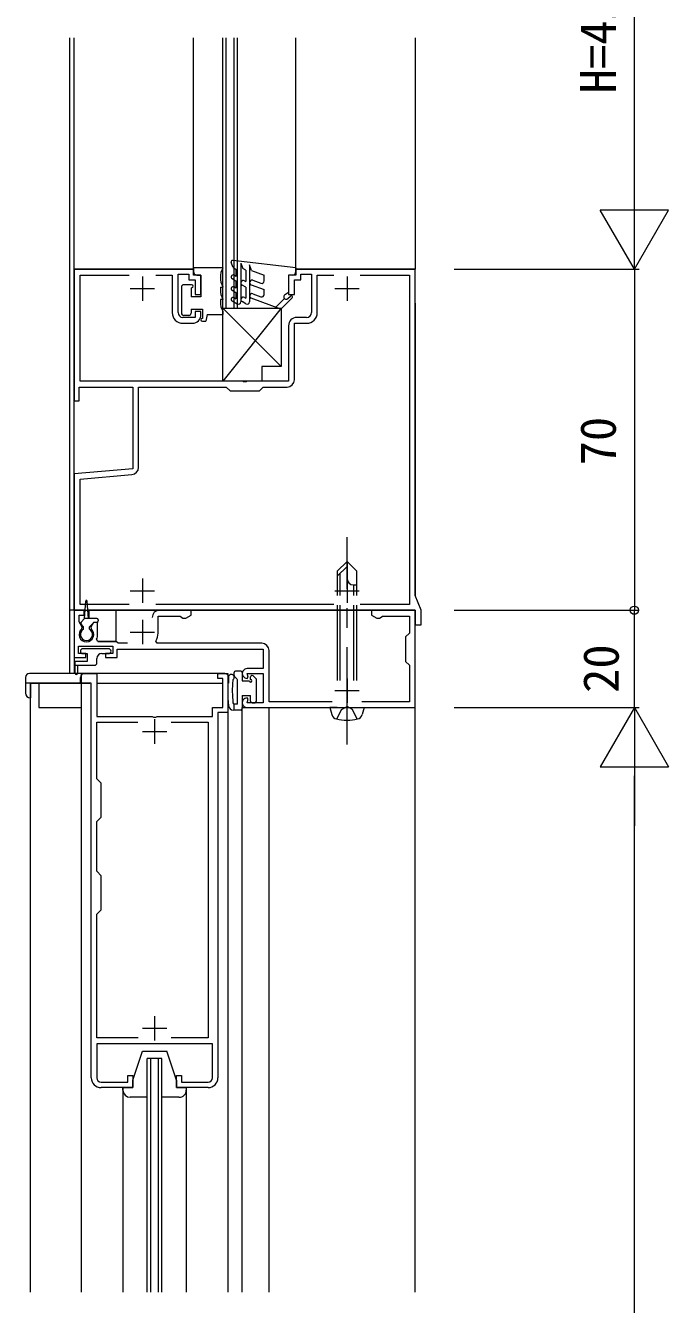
# Model space of a CAD drawing. Units: millimetres, scale not verified. Extents: x -1682 to -296, y -1188 to 1056.
# Drawn here: x -872.5 to -740.5, y -519.5 to -257 of the extents above; entities that cross this region are included whole.
import ezdxf
from ezdxf.enums import TextEntityAlignment as Align

# ---------------------------------------------------------------- set-up
doc = ezdxf.new("R2010")
doc.units = ezdxf.units.MM
doc.header["$LTSCALE"] = 4
doc.linetypes.add('CHAIN1', pattern=[8, 5, -1, 1, -1])
doc.linetypes.add('DASHED3', pattern=[4, 3, -1])
for name, color, linetype, lineweight in [('0-3_YKK_11', 7, 'Continuous', 9), ('0-4_YKK_12', 2, 'Continuous', 9), ('0-5_YKK_13', 4, 'Continuous', 9), ('0-6_YKK_D', 6, 'Continuous', 9)]:
    doc.layers.add(name, color=color, linetype=linetype, lineweight=lineweight)
doc.styles.add('ＭＳ ゴシック', font='')
doc.styles.get('ＭＳ ゴシック').set_extended_font_data('MS Gothic')

msp = doc.modelspace()

# ---------------------------------------------------------------- linework, layer by layer
at = {"layer": '0-3_YKK_11'}
for p, q in [((-862.537, -307.042), (-862.537, -334.042)), ((-838.037, -307.042), (-862.537, -307.042)), ((-838.037, -308.242), (-838.037, -307.042)), ((-817.037, -307.042), (-817.037, -308.242)), ((-792.537, -307.042), (-817.037, -307.042)), ((-792.537, -374.042), (-792.537, -307.042)), ((-861.337, -308.242), (-851.26, -308.242)), ((-861.337, -330.042), (-861.337, -308.242)), ((-848.537, -308.542), (-848.537, -313.542)), ((-845.815, -308.242), (-842.437, -308.242)), ((-842.437, -308.242), (-842.437, -315.942)), ((-841.237, -308.042), (-839.037, -308.042)), ((-841.237, -315.942), (-841.237, -308.042)), ((-839.037, -308.042), (-839.037, -309.242)), ((-839.037, -309.242), (-837.737, -309.242)), ((-836.537, -308.242), (-838.037, -308.242)), ((-837.737, -309.242), (-837.737, -312.242)), ((-836.537, -312.242), (-836.537, -308.242)), ((-818.537, -308.242), (-818.537, -312.242)), ((-817.037, -308.242), (-818.537, -308.242)), ((-817.337, -309.242), (-816.037, -309.242)), ((-817.337, -312.242), (-817.337, -309.242)), ((-816.037, -308.042), (-813.837, -308.042)), ((-816.037, -309.242), (-816.037, -308.042)), ((-813.837, -308.042), (-813.837, -315.942)), ((-812.637, -308.242), (-809.26, -308.242)), ((-812.637, -315.942), (-812.637, -308.242)), ((-806.537, -308.542), (-806.537, -313.542)), ((-803.815, -308.242), (-793.737, -308.242)), ((-803.815, -308.242), (-793.737, -308.242)), ((-793.737, -308.242), (-793.737, -375.842)), ((-851.037, -311.042), (-846.037, -311.042)), ((-837.737, -312.242), (-836.537, -312.242)), ((-818.537, -312.242), (-817.337, -312.242)), ((-809.037, -311.042), (-804.037, -311.042)), ((-837.737, -316.942), (-840.237, -316.942)), ((-837.737, -315.742), (-837.737, -316.942)), ((-836.537, -315.742), (-837.737, -315.742)), ((-836.537, -316.442), (-836.537, -315.742)), ((-814.837, -316.942), (-816.837, -316.942)), ((-840.237, -318.142), (-838.237, -318.142)), ((-818.537, -318.642), (-818.537, -330.042)), ((-817.337, -318.142), (-814.837, -318.142)), ((-817.337, -329.742), (-817.337, -318.142)), ((-827.996, -330.042), (-861.337, -330.042)), ((-827.812, -330.162), (-827.996, -330.042)), ((-827.262, -330.162), (-827.812, -330.162)), ((-827.079, -330.042), (-827.262, -330.162)), ((-818.537, -330.042), (-827.079, -330.042)), ((-861.537, -331.242), (-850.537, -331.242)), ((-861.537, -334.042), (-861.537, -331.242)), ((-850.537, -331.242), (-850.537, -347.993)), ((-849.337, -331.242), (-831.337, -331.242)), ((-849.337, -347.718), (-849.337, -331.242)), ((-831.337, -331.242), (-830.537, -332.042)), ((-830.537, -332.042), (-824.537, -332.042)), ((-824.537, -332.042), (-823.737, -331.242)), ((-823.737, -331.242), (-818.837, -331.242)), ((-862.537, -334.042), (-861.537, -334.042)), ((-850.537, -347.993), (-862.537, -349.042)), ((-862.537, -349.042), (-862.537, -377.042)), ((-861.337, -350.142), (-850.707, -349.212)), ((-861.337, -375.842), (-861.337, -350.142)), ((-848.537, -370.542), (-848.537, -375.542)), ((-806.537, -370.542), (-806.537, -375.542)), ((-851.037, -373.042), (-846.037, -373.042)), ((-809.037, -373.042), (-804.037, -373.042)), ((-791.337, -377.042), (-792.537, -374.042)), ((-862.537, -377.042), (-792.537, -377.042)), ((-862.537, -377.042), (-862.537, -386.742)), ((-860.537, -377.042), (-862.537, -377.042)), ((-851.26, -375.842), (-861.337, -375.842)), ((-860.537, -378.042), (-860.537, -377.042)), ((-809.26, -375.842), (-845.815, -375.842)), ((-838.537, -377.042), (-845.037, -377.042)), ((-838.537, -378.042), (-838.537, -377.042)), ((-793.737, -375.842), (-803.815, -375.842)), ((-801.537, -377.042), (-801.537, -378.042)), ((-792.537, -377.042), (-801.537, -377.042)), ((-792.537, -377.042), (-792.537, -380.042)), ((-792.537, -397.042), (-792.537, -377.042)), ((-791.337, -380.042), (-791.337, -377.042)), ((-861.537, -378.042), (-860.537, -378.042)), ((-861.537, -379.444), (-861.537, -378.042)), ((-860.925, -380.505), (-861.537, -379.444)), ((-860.993, -380.886), (-860.925, -380.505)), ((-858.594, -379.542), (-859.15, -380.505)), ((-859.15, -380.505), (-859.081, -380.886)), ((-857.737, -379.542), (-858.594, -379.542)), ((-857.737, -382.042), (-857.737, -379.542)), ((-848.537, -379.042), (-848.537, -384.042)), ((-845.337, -378.242), (-840.818, -378.242)), ((-845.337, -381.739), (-845.337, -378.242)), ((-840.818, -378.242), (-840.528, -378.467)), ((-840.528, -378.467), (-840.237, -378.692)), ((-840.237, -378.692), (-839.663, -378.692)), ((-839.663, -378.692), (-838.537, -378.042)), ((-801.537, -378.042), (-800.411, -378.692)), ((-800.411, -378.692), (-799.837, -378.692)), ((-799.837, -378.692), (-799.547, -378.467)), ((-799.547, -378.467), (-799.256, -378.242)), ((-799.256, -378.242), (-793.737, -378.242)), ((-793.737, -378.242), (-793.737, -381.742)), ((-792.537, -380.042), (-791.337, -380.042)), ((-857.681, -383.442), (-857.953, -383.015)), ((-851.037, -381.542), (-846.037, -381.542)), ((-793.737, -381.742), (-794.537, -382.542)), ((-794.537, -382.542), (-794.537, -387.542)), ((-861.638, -384.442), (-854.637, -384.442)), ((-861.638, -385.942), (-861.638, -384.442)), ((-853.937, -383.442), (-857.681, -383.442)), ((-854.637, -384.442), (-854.637, -385.942)), ((-853.537, -383.842), (-853.937, -383.442)), ((-853.737, -385.042), (-823.737, -385.042)), ((-853.737, -386.742), (-853.737, -385.042)), ((-851.582, -383.842), (-853.537, -383.842)), ((-845.492, -383.842), (-845.756, -383.4)), ((-824.037, -383.842), (-845.492, -383.842)), ((-823.737, -385.042), (-823.737, -389.042)), ((-822.537, -395.842), (-822.537, -385.342)), ((-862.537, -386.742), (-860.138, -386.742)), ((-860.138, -385.942), (-861.638, -385.942)), ((-860.138, -386.742), (-860.138, -385.942)), ((-856.137, -385.942), (-856.137, -386.742)), ((-854.637, -385.942), (-856.137, -385.942)), ((-856.137, -386.742), (-853.737, -386.742)), ((-794.537, -387.542), (-793.737, -388.342)), ((-793.737, -388.342), (-793.737, -395.842)), ((-861.037, -390.042), (-859.037, -390.042)), ((-861.037, -392.042), (-861.037, -390.042)), ((-859.037, -390.042), (-857.937, -390.042)), ((-857.937, -390.042), (-857.937, -398.842)), ((-833.037, -390.042), (-831.037, -390.042)), ((-833.037, -391.042), (-833.037, -390.042)), ((-832.037, -391.042), (-833.037, -391.042)), ((-832.037, -397.042), (-832.037, -391.042)), ((-831.037, -390.042), (-831.037, -398.042)), ((-823.737, -389.042), (-827.037, -389.042)), ((-827.037, -390.042), (-823.737, -390.042)), ((-826.837, -390.79), (-827.037, -390.042)), ((-827.037, -391.042), (-827.03, -391.042)), ((-827.03, -391.042), (-826.837, -390.79)), ((-823.737, -390.042), (-823.737, -396.042)), ((-806.537, -391.042), (-806.537, -396.042)), ((-859.037, -392.042), (-861.037, -392.042)), ((-859.037, -473.042), (-859.037, -392.042)), ((-809.037, -393.542), (-804.037, -393.542)), ((-827.03, -395.042), (-827.037, -395.042)), ((-827.037, -396.042), (-826.837, -395.294)), ((-823.737, -396.042), (-827.037, -396.042)), ((-826.837, -395.294), (-827.03, -395.042)), ((-809.582, -395.842), (-822.537, -395.842)), ((-793.737, -395.842), (-803.492, -395.842)), ((-857.937, -398.842), (-846.557, -398.842)), ((-846.557, -398.842), (-846.297, -398.992)), ((-846.297, -398.992), (-845.778, -398.992)), ((-845.778, -398.992), (-845.518, -398.842)), ((-845.518, -398.842), (-834.137, -398.842)), ((-834.137, -397.042), (-832.037, -397.042)), ((-834.137, -398.842), (-834.137, -397.042)), ((-833.037, -398.042), (-833.037, -473.042)), ((-831.037, -398.042), (-833.037, -398.042)), ((-827.037, -397.042), (-792.537, -397.042)), ((-857.937, -400.042), (-849.462, -400.042)), ((-857.937, -411.642), (-857.937, -400.042)), ((-846.037, -399.442), (-846.037, -404.442)), ((-842.612, -400.042), (-835.037, -400.042)), ((-842.612, -400.042), (-835.037, -400.042)), ((-835.037, -400.042), (-835.037, -464.842)), ((-848.537, -401.942), (-843.537, -401.942)), ((-857.037, -412.542), (-857.937, -411.642)), ((-857.037, -419.542), (-857.037, -412.542)), ((-857.937, -420.442), (-857.037, -419.542)), ((-857.937, -430.642), (-857.937, -420.442)), ((-857.037, -431.542), (-857.937, -430.642)), ((-857.037, -438.542), (-857.037, -431.542)), ((-857.937, -439.442), (-857.037, -438.542)), ((-857.937, -464.842), (-857.937, -439.442)), ((-846.037, -460.342), (-846.037, -465.342)), ((-848.537, -462.842), (-843.537, -462.842)), ((-849.42, -464.842), (-857.937, -464.842)), ((-857.937, -466.042), (-857.937, -473.042)), ((-834.137, -466.042), (-857.937, -466.042)), ((-835.037, -464.842), (-842.655, -464.842)), ((-834.137, -473.042), (-834.137, -466.042)), ((-857.037, -473.942), (-851.537, -473.942)), ((-850.537, -475.042), (-857.037, -475.042)), ((-851.537, -472.542), (-850.537, -472.542)), ((-851.537, -473.942), (-851.537, -472.542)), ((-850.537, -472.542), (-850.537, -475.042)), ((-841.537, -472.542), (-840.537, -472.542)), ((-841.537, -475.042), (-841.537, -472.542)), ((-835.037, -475.042), (-841.537, -475.042)), ((-840.537, -472.542), (-840.537, -473.942)), ((-840.537, -473.942), (-835.037, -473.942))]:
    msp.add_line(p, q, dxfattribs=at)
for centre, radius, start, end in [((-840.237, -315.942), 2.2, 180, 269.99998), ((-840.237, -315.942), 1, 180, 269.99998), ((-838.237, -316.442), 1.7, 270, 359.99998), ((-816.837, -318.642), 1.7, 90, 179.99998), ((-814.837, -315.942), 2.2, 270, 359.99998), ((-814.837, -315.942), 1, 270, 359.99998), ((-818.837, -329.742), 1.5, 270, 359.99998), ((-850.837, -347.718), 1.5, 275, 0), ((-845.037, -378.542), 1.5, 89.99997, 180.00002), ((-860.037, -382.042), 1.5, 129.59406, 50.4059), ((-860.037, -382.042), 2.3, 334.97101, 0), ((-848.837, -381.739), 3.5, 331.67604, 0), ((-824.037, -385.342), 1.5, 0, 89.99997), ((-827.037, -390.042), 1, 89.99997, 270), ((-827.037, -396.042), 1, 89.99997, 270), ((-857.037, -473.042), 2, 180, 269.99998), ((-857.037, -473.042), 0.9, 180.00085, 270.00084), ((-835.037, -473.042), 0.9, 270.00232, 0.0023), ((-835.037, -473.042), 2, 270, 359.99998)]:
    msp.add_arc(centre, radius, start, end, dxfattribs=at)
at = {"layer": '0-4_YKK_12'}
for p, q in [((-863.537, -259.542), (-863.537, -377.042)), ((-862.537, -377.042), (-862.537, -259.542)), ((-832.037, -315.042), (-832.037, -259.542)), ((-831.337, -315.042), (-831.337, -259.542)), ((-829.737, -313.8), (-829.737, -259.542)), ((-829.037, -314.204), (-829.037, -259.542)), ((-792.537, -259.542), (-792.537, -307.042)), ((-862.537, -307.042), (-838.037, -307.042)), ((-817.037, -307.042), (-792.537, -307.042)), ((-829.737, -315.042), (-829.737, -313.8)), ((-829.037, -315.042), (-829.037, -314.2)), ((-792.537, -314.042), (-792.537, -374.042)), ((-832.037, -315.042), (-829.037, -315.042)), ((-863.537, -377.042), (-863.537, -390.042)), ((-860.318, -377.042), (-863.537, -377.042)), ((-862.537, -377.042), (-863.537, -377.042)), ((-862.537, -377.042), (-862.537, -390.042)), ((-860.318, -377.042), (-860.437, -377.042)), ((-859.537, -377.042), (-859.757, -377.042)), ((-792.537, -377.042), (-859.757, -377.042)), ((-859.537, -377.042), (-859.537, -378.742)), ((-854.037, -377.042), (-854.037, -383.442)), ((-808.537, -377.042), (-854.037, -377.042)), ((-792.537, -377.042), (-804.537, -377.042)), ((-792.537, -517.043), (-792.537, -377.042)), ((-859.537, -383.188), (-859.537, -383.442)), ((-859.537, -383.442), (-859.499, -383.442)), ((-857.682, -383.442), (-854.037, -383.442)), ((-871.537, -517.043), (-871.537, -392.042)), ((-871.537, -392.042), (-859.337, -392.042)), ((-861.037, -517.043), (-861.037, -392.042)), ((-857.937, -392.042), (-832.037, -392.042)), ((-832.037, -392.042), (-832.037, -392.042)), ((-831.037, -392.042), (-831.037, -517.043)), ((-828.037, -517.043), (-828.037, -397.042)), ((-828.037, -397.042), (-822.537, -397.042)), ((-822.537, -517.043), (-822.537, -397.042)), ((-847.537, -517.043), (-847.537, -469.043)), ((-844.537, -469.043), (-847.537, -469.043)), ((-846.837, -517.043), (-846.837, -469.043)), ((-845.237, -517.043), (-845.237, -469.043)), ((-844.537, -517.043), (-844.537, -469.043))]:
    msp.add_line(p, q, dxfattribs=at)
at = {"layer": '0-5_YKK_13'}
for p, q in [((-838.037, -307.942), (-838.037, -259.542)), ((-817.037, -307.942), (-817.037, -259.542)), ((-832.037, -306.742), (-838.037, -306.742)), ((-838.037, -306.742), (-838.037, -307.542)), ((-832.037, -306.742), (-832.037, -306.805)), ((-829.936, -306.696), (-830.319, -305.645)), ((-817.037, -306.742), (-830.003, -305.244)), ((-829.936, -306.696), (-829.337, -307.042)), ((-829.337, -307.042), (-829.337, -308.518)), ((-828.337, -305.839), (-827.957, -306.884)), ((-828.337, -305.839), (-828.337, -313.742)), ((-827.337, -307.242), (-827.957, -306.884)), ((-826.117, -307.303), (-826.537, -306.148)), ((-826.537, -306.148), (-826.537, -313.742)), ((-817.037, -306.742), (-817.037, -307.542)), ((-837.337, -308.242), (-836.537, -308.242)), ((-836.537, -308.242), (-836.537, -312.742)), ((-830.137, -308.98), (-829.337, -309.442)), ((-829.337, -308.518), (-829.737, -308.288)), ((-829.337, -309.442), (-829.337, -310.918)), ((-827.587, -309.443), (-827.337, -309.587)), ((-827.337, -307.242), (-827.337, -309.587)), ((-826.117, -307.303), (-823.537, -308.242)), ((-825.866, -309.33), (-824.208, -309.934)), ((-823.537, -309.464), (-823.537, -308.242)), ((-818.537, -308.242), (-818.537, -311.742)), ((-817.737, -308.242), (-818.537, -308.242)), ((-840.537, -310.742), (-840.537, -316.042)), ((-838.437, -310.242), (-840.037, -310.242)), ((-838.537, -310.842), (-838.437, -310.842)), ((-838.537, -310.842), (-838.537, -312.742)), ((-832.537, -310.742), (-832.537, -311.242)), ((-832.537, -310.742), (-832.037, -310.742)), ((-832.037, -310.678), (-832.037, -310.742)), ((-830.137, -311.38), (-829.337, -311.842)), ((-829.337, -310.918), (-829.737, -310.687)), ((-829.337, -311.842), (-829.337, -313.107)), ((-827.337, -310.742), (-828.087, -310.309)), ((-827.337, -310.742), (-827.337, -312.992)), ((-826.208, -310.27), (-823.537, -311.242)), ((-825.866, -312.088), (-824.208, -312.691)), ((-823.537, -312.221), (-823.537, -311.242)), ((-819.337, -312.342), (-818.537, -311.742)), ((-836.537, -312.742), (-838.537, -312.742)), ((-832.537, -313.242), (-832.537, -313.742)), ((-832.037, -313.242), (-832.537, -313.242)), ((-832.037, -313.178), (-832.037, -313.242)), ((-830.137, -313.569), (-829.087, -314.175)), ((-829.737, -312.876), (-829.337, -313.107)), ((-827.287, -314.175), (-828.087, -313.713)), ((-827.587, -312.847), (-827.337, -312.992)), ((-820.123, -315.242), (-826.208, -313.027)), ((-821.16, -314.865), (-819.391, -313.096)), ((-817.81, -312.93), (-820.123, -315.242)), ((-818.684, -313.096), (-818.164, -312.576)), ((-839.037, -316.542), (-840.037, -316.542)), ((-838.537, -315.242), (-838.537, -316.042)), ((-838.537, -315.242), (-836.237, -315.242)), ((-836.237, -315.242), (-836.237, -317.142)), ((-835.237, -316.342), (-835.537, -317.742)), ((-835.237, -316.342), (-832.037, -316.342)), ((-832.037, -315.042), (-820.037, -327.042)), ((-820.037, -315.042), (-832.037, -330.042)), ((-832.037, -315.042), (-820.037, -315.042)), ((-832.037, -330.042), (-832.037, -315.042)), ((-832.037, -315.678), (-832.037, -316.342)), ((-820.037, -315.042), (-820.037, -327.042)), ((-836.237, -317.742), (-835.537, -317.742)), ((-824.037, -327.042), (-824.037, -330.042)), ((-820.037, -327.042), (-824.037, -327.042)), ((-824.037, -330.042), (-832.037, -330.042)), ((-808.537, -369.042), (-806.537, -367.042)), ((-806.537, -367.042), (-806.537, -370.509)), ((-804.537, -369.042), (-806.537, -367.042)), ((-808.537, -370.042), (-806.537, -368.042)), ((-808.537, -369.042), (-808.537, -374.042)), ((-807.937, -374.042), (-807.937, -369.442)), ((-804.537, -374.042), (-804.537, -369.042)), ((-805.204, -371.842), (-804.537, -371.842)), ((-805.137, -374.042), (-805.137, -371.842)), ((-860.437, -378.742), (-860.187, -375.182)), ((-859.637, -378.742), (-859.888, -375.182)), ((-808.537, -376.042), (-808.537, -391.442)), ((-807.937, -391.442), (-807.937, -376.042)), ((-805.137, -391.442), (-805.137, -376.042)), ((-804.537, -391.442), (-804.537, -376.042)), ((-861.147, -379.531), (-860.437, -378.742)), ((-860.637, -380.442), (-861.136, -379.944)), ((-860.637, -380.946), (-860.637, -380.442)), ((-857.937, -378.742), (-860.437, -378.742)), ((-859.437, -380.442), (-858.537, -379.542)), ((-859.437, -380.946), (-859.437, -380.442)), ((-857.937, -379.542), (-858.537, -379.542)), ((-857.637, -379.042), (-857.637, -379.242)), ((-855.487, -384.942), (-860.787, -384.942)), ((-862.387, -389.992), (-862.387, -387.542)), ((-859.887, -387.542), (-862.387, -387.542)), ((-862.387, -388.342), (-858.387, -388.342)), ((-861.887, -388.342), (-861.887, -389.992)), ((-860.787, -385.942), (-859.887, -385.942)), ((-859.887, -385.942), (-859.887, -387.542)), ((-857.887, -387.842), (-857.887, -386.942)), ((-856.887, -385.942), (-855.487, -385.942)), ((-872.537, -390.842), (-872.537, -394.042)), ((-831.637, -390.042), (-871.737, -390.042)), ((-861.237, -392.042), (-861.237, -390.842)), ((-860.237, -390.042), (-860.437, -390.042)), ((-830.837, -390.842), (-830.837, -392.042)), ((-829.737, -390.418), (-829.737, -389.842)), ((-829.649, -390.63), (-829.125, -391.154)), ((-828.337, -389.542), (-829.437, -389.542)), ((-828.037, -389.842), (-828.037, -391.542)), ((-826.337, -391.292), (-826.337, -390.742)), ((-825.825, -390.53), (-825.137, -391.218)), ((-859.337, -392.042), (-872.537, -392.042)), ((-871.537, -392.042), (-871.537, -395.042)), ((-869.837, -392.042), (-869.837, -397.042)), ((-831.037, -392.042), (-830.837, -392.042)), ((-829.037, -396.342), (-829.037, -391.367)), ((-828.037, -391.542), (-826.587, -391.542)), ((-825.137, -395.742), (-825.137, -391.218)), ((-829.737, -397.542), (-829.737, -396.342)), ((-829.037, -396.342), (-829.652, -396.342)), ((-828.037, -394.542), (-828.037, -397.242)), ((-828.037, -394.542), (-826.337, -394.542)), ((-826.337, -395.742), (-826.337, -394.542)), ((-826.037, -396.042), (-825.437, -396.042)), ((-869.837, -397.042), (-861.037, -397.042)), ((-828.337, -397.542), (-829.871, -397.542)), ((-810.037, -397.042), (-809.66, -398.449)), ((-808.537, -397.042), (-810.037, -397.042)), ((-808.537, -397.042), (-804.537, -397.042)), ((-808.537, -397.042), (-804.537, -397.042)), ((-804.537, -397.042), (-803.037, -397.042)), ((-803.037, -397.042), (-803.414, -398.449)), ((-850.537, -473.53), (-848.537, -467.53)), ((-848.537, -467.53), (-843.537, -467.53)), ((-841.537, -473.53), (-843.537, -467.53)), ((-852.537, -475.03), (-850.537, -475.03)), ((-852.537, -475.53), (-852.537, -475.03)), ((-852.536, -475.043), (-852.536, -517.043)), ((-850.537, -475.03), (-850.537, -473.53)), ((-841.537, -473.53), (-841.537, -475.03)), ((-841.537, -475.03), (-839.537, -475.03)), ((-839.537, -475.03), (-839.537, -475.53)), ((-839.536, -475.043), (-839.536, -517.043)), ((-847.537, -477.03), (-851.037, -477.03)), ((-841.037, -477.03), (-844.537, -477.03))]:
    msp.add_line(p, q, dxfattribs=at)
at = {"layer": '0-5_YKK_13', "linetype": 'CHAIN1'}
msp.add_line((-806.537, -404.642), (-806.537, -362.042), dxfattribs=at)
at = {"layer": '0-5_YKK_13', "linetype": 'DASHED3'}
for p, q in [((-808.637, -399.394), (-807.687, -397.446)), ((-807.687, -397.446), (-806.537, -396.835)), ((-805.387, -397.446), (-806.537, -396.835)), ((-804.437, -399.394), (-805.387, -397.446))]:
    msp.add_line(p, q, dxfattribs=at)
at = {"layer": '0-5_YKK_13'}
for centre, radius, start, end in [((-828.537, -308.742), 4, 151.04497, 208.95502), ((-830.037, -305.542), 0.3, 83.40936, 200), ((-837.337, -307.542), 0.7, 180, 270), ((-829.937, -308.634), 0.4, 60, 239.99998), ((-827.837, -309.876), 0.5, 60, 239.99998), ((-826.037, -309.8), 0.5, 70, 250), ((-824.037, -309.464), 0.5, 250, 0), ((-817.737, -307.542), 0.7, 270, 0), ((-840.037, -310.742), 0.5, 90, 180), ((-838.437, -310.542), 0.3, 270, 90), ((-828.537, -311.242), 4, 180, 208.95502), ((-829.937, -311.034), 0.4, 60, 239.99998), ((-826.037, -312.558), 0.5, 70, 250), ((-824.037, -312.221), 0.5, 250, 0), ((-819.037, -312.742), 0.5, 126.86989, 314.99998), ((-828.537, -313.742), 4, 180, 208.95502), ((-829.937, -313.223), 0.4, 60, 239.99998), ((-828.837, -313.742), 0.5, 239.99998, 0), ((-827.837, -313.28), 0.5, 60, 239.99998), ((-827.037, -313.742), 0.5, 239.99998, 0), ((-817.987, -312.753), 0.25, 314.99998, 135), ((-840.037, -316.042), 0.5, 180, 270), ((-839.037, -316.042), 0.5, 270, 0), ((-836.237, -317.442), 0.3, 90, 270), ((-805.204, -370.509), 1.333, 180, 270), ((-860.037, -375.192), 0.15, 4.02199, 175.97803), ((-860.924, -379.731), 0.3, 138.01099, 225.00089), ((-857.937, -379.042), 0.3, 0, 90), ((-857.937, -379.242), 0.3, 270, 0), ((-860.037, -382.042), 1.25, 118.6862, 61.31596), ((-860.787, -385.442), 0.5, 90.00174, 270), ((-855.487, -385.442), 0.5, 270, 90), ((-858.387, -387.842), 0.5, 270, 0), ((-856.887, -386.942), 1, 90, 180), ((-871.737, -390.842), 0.8, 90, 180), ((-862.137, -389.992), 0.25, 180, 0), ((-860.437, -390.842), 0.8, 90, 180), ((-831.637, -390.842), 0.8, 0, 90), ((-805.132, -393.666), 25.906, 173.35854, 186.63081), ((-830.28, -390.81), 0.6, 308.94014, 166.49998), ((-829.437, -389.842), 0.3, 90, 180), ((-829.437, -390.418), 0.3, 180, 225), ((-828.337, -389.842), 0.3, 0, 90), ((-826.037, -390.742), 0.3, 45, 180), ((-806.994, -393.468), 23.103, 175.00104, 186.48256), ((-829.715, -391.51), 0.3, 128.94014, 169.30774), ((-829.337, -391.367), 0.3, 0, 45), ((-826.337, -391.542), 0.25, 180, 90), ((-871.537, -394.042), 1, 180, 270), ((-829.652, -396.042), 0.3, 186.48256, 270), ((-826.037, -395.742), 0.3, 180, 270), ((-825.437, -395.742), 0.3, 270, 0), ((-829.871, -396.542), 1, 186.63081, 270), ((-828.337, -397.242), 0.3, 270, 0), ((-808.405, -398.113), 1.3, 195, 255.96469), ((-804.67, -398.113), 1.3, 284.03529, 345), ((-806.537, -390.642), 9, 255.96469, 284.03529), ((-851.037, -475.53), 1.5, 180, 270), ((-841.037, -475.53), 1.5, 270, 0.00058)]:
    msp.add_arc(centre, radius, start, end, dxfattribs=at)
at = {"layer": '0-6_YKK_D'}
for p, q in [((-747.537, -293.042), (-747.537, -221.042)), ((-747.537, -307.042), (-747.537, -282.794)), ((-740.537, -294.918), (-754.537, -294.918)), ((-747.537, -307.042), (-754.537, -294.918)), ((-747.537, -307.042), (-740.537, -294.918)), ((-784.537, -307.042), (-746.537, -307.042)), ((-784.537, -307.042), (-746.537, -307.042)), ((-747.537, -307.042), (-747.537, -377.042)), ((-784.537, -377.042), (-746.537, -377.042)), ((-784.537, -377.042), (-746.537, -377.042)), ((-747.537, -397.042), (-747.537, -377.042)), ((-784.537, -397.042), (-746.537, -397.042)), ((-784.537, -397.042), (-746.537, -397.042)), ((-747.537, -397.042), (-754.537, -409.167)), ((-747.537, -397.042), (-747.537, -421.291)), ((-747.537, -397.042), (-740.537, -409.167)), ((-754.537, -409.167), (-740.537, -409.167)), ((-747.537, -913.042), (-747.537, -411.042))]:
    msp.add_line(p, q, dxfattribs=at)
msp.add_circle((-747.537, -377.042), 0.85, dxfattribs=at)
msp.add_circle((-747.537, -377.042), 0.85, dxfattribs=at)

# ---------------------------------------------------------------- texts
at = {"layer": '0-6_YKK_D', "color": 4, "style": 'ＭＳ ゴシック'}
for s, p in [('H=413', (-749.137, -270.962)), ('70', (-749.137, -347.322)), ('20', (-748.537, -394.022))]:
    msp.add_text(s, height=7.331, rotation=90, dxfattribs=at).set_placement(p, align=Align.BOTTOM_LEFT)

doc.saveas('drawing.dxf')
